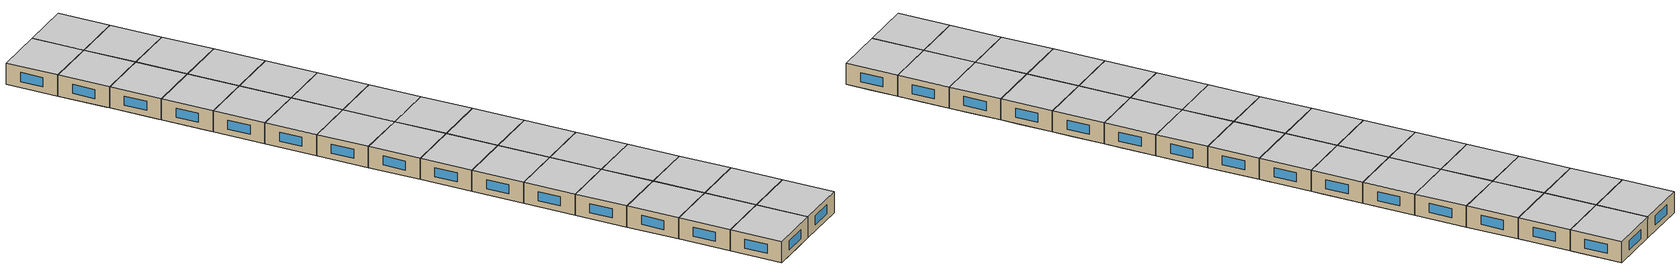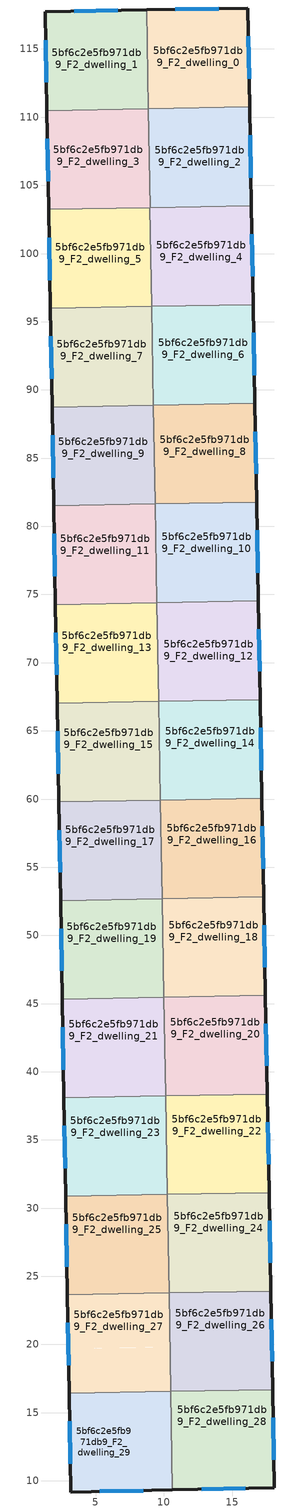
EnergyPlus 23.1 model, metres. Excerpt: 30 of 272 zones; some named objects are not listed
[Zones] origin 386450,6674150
5bf6c2e5fb971db9_F2_dwelling_0
 floor to 5bf6c2e5fb971db9_F1_dwelling_0 (EU_floor_Construction): 16.16,118.01 16.28,110.98 8.86,110.85 8.73,117.87 z6
 floor to 5bf6c2e5fb971db9_F1_dwelling_2 (EU_floor_Construction): 16.28,110.98 16.29,110.75 8.86,110.62 8.86,110.85 z6
 wall outside (EU_wall_Construction): 16.29,110.75 16.16,118.01 8.73,117.87 z6:9
 wall to 5bf6c2e5fb971db9_F2_dwelling_1 (EU_wall_Construction): 8.73,117.87 8.86,110.62 z6:9
 wall to 5bf6c2e5fb971db9_F2_dwelling_2 (EU_wall_Construction): 8.86,110.62 16.29,110.75 z6:9
 window (EU_Window_Construction): 14.03,117.97 10.85,117.91 / 16.25,112.82 16.19,115.93 z6.86:8.14
 ceiling to 5bf6c2e5fb971db9_F3_dwelling_0 (EU_floor_Construction): 16.29,110.75 16.16,118.01 8.73,117.87 8.86,110.62 z9
5bf6c2e5fb971db9_F2_dwelling_1
 floor to 5bf6c2e5fb971db9_F1_dwelling_1 (EU_floor_Construction): 8.73,117.87 8.86,110.85 1.42,110.72 1.3,117.72 z6
 floor to 5bf6c2e5fb971db9_F1_dwelling_3 (EU_floor_Construction): 8.85,110.85 8.85,110.62 1.42,110.48 1.42,110.72 z6
 wall outside (EU_wall_Construction): 8.73,117.87 1.3,117.72 1.42,110.48 z6:9
 wall to 5bf6c2e5fb971db9_F2_dwelling_3 (EU_wall_Construction): 1.42,110.48 8.85,110.62 z6:9
 window (EU_Window_Construction): 6.61,117.83 3.42,117.77 / 1.33,115.66 1.39,112.55 z6.86:8.14
 ceiling to 5bf6c2e5fb971db9_F3_dwelling_1 (EU_floor_Construction): 8.86,110.62 8.73,117.87 1.3,117.72 1.42,110.48 z9
5bf6c2e5fb971db9_F2_dwelling_10
 floor to 5bf6c2e5fb971db9_F1_dwelling_10 (EU_floor_Construction): 16.8,81.77 16.91,75.93 9.47,75.8 9.36,81.64 z6
 floor to 5bf6c2e5fb971db9_F1_dwelling_12 (EU_floor_Construction): 16.91,75.93 16.93,74.53 9.49,74.4 9.47,75.8 z6
 wall outside (EU_wall_Construction): 16.93,74.53 16.8,81.77 z6:9
 wall to 5bf6c2e5fb971db9_F2_dwelling_11 (EU_wall_Construction): 9.36,81.64 9.49,74.4 z6:9
 wall to 5bf6c2e5fb971db9_F2_dwelling_12 (EU_wall_Construction): 9.49,74.4 16.93,74.53 z6:9
 wall to 5bf6c2e5fb971db9_F2_dwelling_8 (EU_wall_Construction): 16.8,81.77 9.37,81.64 z6:9
 window (EU_Window_Construction): 16.9,76.6 16.84,79.7 z6.86:8.14
 ceiling to 5bf6c2e5fb971db9_F3_dwelling_10 (EU_floor_Construction): 16.93,74.53 16.8,81.77 9.36,81.64 9.49,74.4 z9
5bf6c2e5fb971db9_F2_dwelling_11
 floor to 5bf6c2e5fb971db9_F1_dwelling_11 (EU_floor_Construction): 9.36,81.64 9.47,75.8 2.03,75.67 1.93,81.5 z6
 floor to 5bf6c2e5fb971db9_F1_dwelling_13 (EU_floor_Construction): 9.47,75.8 9.49,74.4 2.05,74.26 2.03,75.67 z6
 wall outside (EU_wall_Construction): 1.92,81.5 2.05,74.26 z6:9
 wall to 5bf6c2e5fb971db9_F2_dwelling_9 (EU_wall_Construction): 9.36,81.64 1.92,81.5 z6:9
 wall to 5bf6c2e5fb971db9_F2_dwelling_13 (EU_wall_Construction): 2.05,74.26 9.49,74.4 z6:9
 window (EU_Window_Construction): 1.96,79.43 2.01,76.33 z6.86:8.14
 ceiling to 5bf6c2e5fb971db9_F3_dwelling_11 (EU_floor_Construction): 9.49,74.4 9.36,81.64 1.92,81.5 2.05,74.26 z9
5bf6c2e5fb971db9_F2_dwelling_12
 floor to 5bf6c2e5fb971db9_F1_dwelling_14 (EU_floor_Construction): 17.03,68.93 17.06,67.29 9.62,67.16 9.59,68.79 z6
 floor adiabatic (EU_floor_Construction): 16.93,74.53 17.07,67.29 17.03,68.93 9.59,68.79 9.49,74.4 z6
 wall outside (EU_wall_Construction): 17.07,67.29 16.93,74.53 z6:9
 wall to 5bf6c2e5fb971db9_F2_dwelling_13 (EU_wall_Construction): 9.49,74.4 9.62,67.16 z6:9
 wall to 5bf6c2e5fb971db9_F2_dwelling_14 (EU_wall_Construction): 9.62,67.16 17.07,67.29 z6:9
 window (EU_Window_Construction): 17.03,69.36 16.97,72.46 z6.86:8.14
 ceiling to 5bf6c2e5fb971db9_F3_dwelling_12 (EU_floor_Construction): 17.07,67.29 16.93,74.53 9.49,74.4 9.62,67.16 z9
5bf6c2e5fb971db9_F2_dwelling_13
 floor to 5bf6c2e5fb971db9_F1_dwelling_13 (EU_floor_Construction): 9.49,74.4 9.59,68.79 2.15,68.66 2.05,74.26 z6
 floor adiabatic (EU_floor_Construction): 9.59,68.79 9.62,67.16 2.17,67.03 2.15,68.66 z6
 wall outside (EU_wall_Construction): 2.05,74.26 2.17,67.03 z6:9
 wall to 5bf6c2e5fb971db9_F2_dwelling_15 (EU_wall_Construction): 2.17,67.03 9.62,67.16 z6:9
 window (EU_Window_Construction): 2.09,72.2 2.14,69.09 z6.86:8.14
 ceiling to 5bf6c2e5fb971db9_F3_dwelling_13 (EU_floor_Construction): 9.62,67.16 9.49,74.4 2.05,74.26 2.17,67.03 z9
5bf6c2e5fb971db9_F2_dwelling_14
 floor to 5bf6c2e5fb971db9_F1_dwelling_14 (EU_floor_Construction): 17.06,67.29 17.16,61.92 9.72,61.79 9.62,67.16 z6
 floor to 5bf6c2e5fb971db9_F1_dwelling_16 (EU_floor_Construction): 17.16,61.92 17.19,60.06 9.75,59.93 9.72,61.79 z6
 wall outside (EU_wall_Construction): 17.19,60.06 17.07,67.29 z6:9
 wall to 5bf6c2e5fb971db9_F2_dwelling_15 (EU_wall_Construction): 9.62,67.16 9.75,59.92 z6:9
 wall to 5bf6c2e5fb971db9_F2_dwelling_16 (EU_wall_Construction): 9.75,59.92 17.19,60.06 z6:9
 window (EU_Window_Construction): 17.16,62.13 17.1,65.23 z6.86:8.14
 ceiling to 5bf6c2e5fb971db9_F3_dwelling_14 (EU_floor_Construction): 17.19,60.06 17.07,67.29 9.62,67.16 9.75,59.92 z9
5bf6c2e5fb971db9_F2_dwelling_15
 floor to 5bf6c2e5fb971db9_F1_dwelling_15 (EU_floor_Construction): 9.62,67.16 9.72,61.79 2.27,61.66 2.18,67.03 z6
 floor to 5bf6c2e5fb971db9_F1_dwelling_17 (EU_floor_Construction): 9.71,61.79 9.75,59.92 2.3,59.79 2.27,61.66 z6
 wall outside (EU_wall_Construction): 2.17,67.03 2.3,59.79 z6:9
 wall to 5bf6c2e5fb971db9_F2_dwelling_17 (EU_wall_Construction): 2.3,59.79 9.75,59.92 z6:9
 window (EU_Window_Construction): 2.21,64.96 2.26,61.86 z6.86:8.14
 ceiling to 5bf6c2e5fb971db9_F3_dwelling_15 (EU_floor_Construction): 9.75,59.92 9.62,67.16 2.17,67.03 2.3,59.79 z9
5bf6c2e5fb971db9_F2_dwelling_16
 floor to 5bf6c2e5fb971db9_F1_dwelling_16 (EU_floor_Construction): 17.19,60.06 17.29,54.92 9.84,54.79 9.75,59.93 z6
 floor to 5bf6c2e5fb971db9_F1_dwelling_18 (EU_floor_Construction): 17.29,54.92 17.32,52.82 9.88,52.69 9.84,54.79 z6
 wall outside (EU_wall_Construction): 17.32,52.82 17.19,60.06 z6:9
 wall to 5bf6c2e5fb971db9_F2_dwelling_17 (EU_wall_Construction): 9.75,59.92 9.88,52.69 z6:9
 wall to 5bf6c2e5fb971db9_F2_dwelling_18 (EU_wall_Construction): 9.88,52.69 17.32,52.82 z6:9
 window (EU_Window_Construction): 17.29,54.89 17.23,57.99 z6.86:8.14
 ceiling to 5bf6c2e5fb971db9_F3_dwelling_16 (EU_floor_Construction): 17.32,52.82 17.19,60.06 9.75,59.92 9.88,52.69 z9
5bf6c2e5fb971db9_F2_dwelling_17
 floor to 5bf6c2e5fb971db9_F1_dwelling_17 (EU_floor_Construction): 9.75,59.92 9.84,54.79 2.39,54.66 2.3,59.79 z6
 floor adiabatic (EU_floor_Construction): 9.84,54.79 9.87,52.69 2.43,52.56 2.39,54.66 z6
 wall outside (EU_wall_Construction): 2.3,59.79 2.43,52.56 z6:9
 wall to 5bf6c2e5fb971db9_F2_dwelling_19 (EU_wall_Construction): 2.43,52.56 9.87,52.69 z6:9
 window (EU_Window_Construction): 2.34,57.72 2.39,54.62 z6.86:8.14
 ceiling to 5bf6c2e5fb971db9_F3_dwelling_17 (EU_floor_Construction): 9.88,52.69 9.75,59.92 2.3,59.79 2.43,52.56 z9
5bf6c2e5fb971db9_F2_dwelling_18
 floor to 5bf6c2e5fb971db9_F1_dwelling_18 (EU_floor_Construction): 17.32,52.82 17.41,47.92 9.96,47.79 9.87,52.69 z6
 floor to 5bf6c2e5fb971db9_F1_dwelling_20 (EU_floor_Construction): 17.41,47.92 17.45,45.59 10,45.46 9.96,47.79 z6
 wall outside (EU_wall_Construction): 17.45,45.59 17.32,52.82 z6:9
 wall to 5bf6c2e5fb971db9_F2_dwelling_19 (EU_wall_Construction): 9.87,52.69 10,45.46 z6:9
 wall to 5bf6c2e5fb971db9_F2_dwelling_20 (EU_wall_Construction): 10,45.46 17.45,45.59 z6:9
 window (EU_Window_Construction): 17.42,47.66 17.36,50.76 z6.86:8.14
 ceiling to 5bf6c2e5fb971db9_F3_dwelling_18 (EU_floor_Construction): 17.45,45.59 17.32,52.82 9.87,52.69 10,45.46 z9
5bf6c2e5fb971db9_F2_dwelling_19
 floor adiabatic (EU_floor_Construction): 9.87,52.69 9.96,47.79 2.51,47.66 2.43,52.56 z6
 floor to 5bf6c2e5fb971db9_F1_dwelling_21 (EU_floor_Construction): 9.96,47.79 10,45.46 2.55,45.33 2.51,47.66 z6
 wall outside (EU_wall_Construction): 2.43,52.56 2.55,45.33 z6:9
 wall to 5bf6c2e5fb971db9_F2_dwelling_21 (EU_wall_Construction): 2.55,45.33 10,45.46 z6:9
 window (EU_Window_Construction): 2.46,50.49 2.52,47.39 z6.86:8.14
 ceiling to 5bf6c2e5fb971db9_F3_dwelling_19 (EU_floor_Construction): 10,45.46 9.87,52.69 2.43,52.56 2.55,45.33 z9
5bf6c2e5fb971db9_F2_dwelling_2
 floor to 5bf6c2e5fb971db9_F1_dwelling_4 (EU_floor_Construction): 16.41,103.97 16.42,103.5 8.98,103.37 8.98,103.84 z6
 floor adiabatic (EU_floor_Construction): 16.29,110.75 16.42,103.5 16.41,103.97 8.98,103.84 8.85,110.62 z6
 wall outside (EU_wall_Construction): 16.42,103.5 16.29,110.75 z6:9
 wall to 5bf6c2e5fb971db9_F2_dwelling_3 (EU_wall_Construction): 8.85,110.62 8.98,103.37 z6:9
 wall to 5bf6c2e5fb971db9_F2_dwelling_4 (EU_wall_Construction): 8.98,103.37 16.42,103.5 z6:9
 window (EU_Window_Construction): 16.38,105.57 16.32,108.68 z6.86:8.14
 ceiling to 5bf6c2e5fb971db9_F3_dwelling_2 (EU_floor_Construction): 16.42,103.5 16.29,110.75 8.85,110.62 8.98,103.37 z9
5bf6c2e5fb971db9_F2_dwelling_20
 floor to 5bf6c2e5fb971db9_F1_dwelling_20 (EU_floor_Construction): 17.45,45.59 17.54,40.93 10.09,40.8 10,45.46 z6
 floor to 5bf6c2e5fb971db9_F1_dwelling_22 (EU_floor_Construction): 17.54,40.93 17.58,38.36 10.13,38.23 10.09,40.8 z6
 wall outside (EU_wall_Construction): 17.58,38.36 17.45,45.59 z6:9
 wall to 5bf6c2e5fb971db9_F2_dwelling_21 (EU_wall_Construction): 10,45.46 10.13,38.23 z6:9
 wall to 5bf6c2e5fb971db9_F2_dwelling_22 (EU_wall_Construction): 10.13,38.23 17.58,38.36 z6:9
 window (EU_Window_Construction): 17.55,40.43 17.49,43.53 z6.86:8.14
 ceiling to 5bf6c2e5fb971db9_F3_dwelling_20 (EU_floor_Construction): 17.58,38.36 17.45,45.59 10,45.46 10.13,38.23 z9
5bf6c2e5fb971db9_F2_dwelling_21
 floor to 5bf6c2e5fb971db9_F1_dwelling_21 (EU_floor_Construction): 10,45.46 10.08,40.8 2.63,40.66 2.55,45.33 z6
 floor to 5bf6c2e5fb971db9_F1_dwelling_23 (EU_floor_Construction): 10.08,40.8 10.13,38.23 2.68,38.1 2.63,40.66 z6
 wall outside (EU_wall_Construction): 2.55,45.33 2.68,38.1 z6:9
 wall to 5bf6c2e5fb971db9_F2_dwelling_23 (EU_wall_Construction): 2.68,38.1 10.13,38.23 z6:9
 window (EU_Window_Construction): 2.59,43.26 2.64,40.16 z6.86:8.14
 ceiling to 5bf6c2e5fb971db9_F3_dwelling_21 (EU_floor_Construction): 10.13,38.23 10,45.46 2.55,45.33 2.68,38.1 z9
5bf6c2e5fb971db9_F2_dwelling_22
 floor to 5bf6c2e5fb971db9_F1_dwelling_22 (EU_floor_Construction): 17.58,38.36 17.66,33.93 10.21,33.8 10.13,38.23 z6
 floor to 5bf6c2e5fb971db9_F1_dwelling_24 (EU_floor_Construction): 17.66,33.93 17.71,31.14 10.26,31 10.21,33.8 z6
 wall outside (EU_wall_Construction): 17.71,31.14 17.58,38.36 z6:9
 wall to 5bf6c2e5fb971db9_F2_dwelling_23 (EU_wall_Construction): 10.13,38.23 10.26,31 z6:9
 wall to 5bf6c2e5fb971db9_F2_dwelling_24 (EU_wall_Construction): 10.26,31 17.71,31.14 z6:9
 window (EU_Window_Construction): 17.67,33.2 17.62,36.3 z6.86:8.14
 ceiling to 5bf6c2e5fb971db9_F3_dwelling_22 (EU_floor_Construction): 17.71,31.14 17.58,38.36 10.13,38.23 10.26,31 z9
5bf6c2e5fb971db9_F2_dwelling_23
 floor to 5bf6c2e5fb971db9_F1_dwelling_23 (EU_floor_Construction): 10.13,38.23 10.21,33.8 2.75,33.67 2.68,38.1 z6
 floor to 5bf6c2e5fb971db9_F1_dwelling_25 (EU_floor_Construction): 10.21,33.8 10.26,31 2.8,30.87 2.75,33.67 z6
 wall outside (EU_wall_Construction): 2.68,38.1 2.8,30.87 z6:9
 wall to 5bf6c2e5fb971db9_F2_dwelling_25 (EU_wall_Construction): 2.8,30.87 10.26,31 z6:9
 window (EU_Window_Construction): 2.71,36.03 2.77,32.94 z6.86:8.14
 ceiling to 5bf6c2e5fb971db9_F3_dwelling_23 (EU_floor_Construction): 10.26,31 10.13,38.23 2.68,38.1 2.8,30.87 z9
5bf6c2e5fb971db9_F2_dwelling_24
 floor to 5bf6c2e5fb971db9_F1_dwelling_24 (EU_floor_Construction): 17.71,31.14 17.79,26.94 10.33,26.81 10.26,31 z6
 floor to 5bf6c2e5fb971db9_F1_dwelling_26 (EU_floor_Construction): 17.79,26.94 17.84,23.91 10.39,23.78 10.33,26.81 z6
 wall outside (EU_wall_Construction): 17.84,23.91 17.71,31.14 z6:9
 wall to 5bf6c2e5fb971db9_F2_dwelling_25 (EU_wall_Construction): 10.26,31 10.39,23.78 17.84,23.91 z6:9
 window (EU_Window_Construction): 17.8,25.98 17.75,29.07 z6.86:8.14
 ceiling to 5bf6c2e5fb971db9_F3_dwelling_24 (EU_floor_Construction): 17.84,23.91 17.71,31.14 10.26,31 10.39,23.78 z9
5bf6c2e5fb971db9_F2_dwelling_25
 floor to 5bf6c2e5fb971db9_F1_dwelling_25 (EU_floor_Construction): 10.26,31 10.33,26.81 2.87,26.68 2.8,30.87 z6
 floor adiabatic (EU_floor_Construction): 10.33,26.81 10.38,23.78 2.93,23.64 2.87,26.68 z6
 wall outside (EU_wall_Construction): 2.8,30.87 2.93,23.64 z6:9
 wall to 5bf6c2e5fb971db9_F2_dwelling_26 (EU_wall_Construction): 10.38,23.78 17.84,23.91 z6:9
 wall to 5bf6c2e5fb971db9_F2_dwelling_27 (EU_wall_Construction): 2.93,23.64 10.38,23.78 z6:9
 window (EU_Window_Construction): 2.84,28.81 2.89,25.71 z6.86:8.14
 ceiling to 5bf6c2e5fb971db9_F3_dwelling_25 (EU_floor_Construction): 10.39,23.78 10.26,31 2.8,30.87 2.93,23.64 z9
5bf6c2e5fb971db9_F2_dwelling_26
 floor to 5bf6c2e5fb971db9_F1_dwelling_26 (EU_floor_Construction): 17.84,23.91 17.91,19.95 10.45,19.82 10.38,23.78 z6
 floor to 5bf6c2e5fb971db9_F1_dwelling_28 (EU_floor_Construction): 17.91,19.95 17.97,16.69 10.51,16.56 10.45,19.82 z6
 wall outside (EU_wall_Construction): 17.97,16.69 17.84,23.91 z6:9
 wall to 5bf6c2e5fb971db9_F2_dwelling_28 (EU_wall_Construction): 10.51,16.56 17.97,16.69 z6:9
 wall to 5bf6c2e5fb971db9_F2_dwelling_27 (EU_wall_Construction): 10.38,23.78 10.51,16.56 z6:9
 window (EU_Window_Construction): 17.93,18.75 17.88,21.85 z6.86:8.14
 ceiling to 5bf6c2e5fb971db9_F3_dwelling_26 (EU_floor_Construction): 17.97,16.69 17.84,23.91 10.38,23.78 10.51,16.56 z9
5bf6c2e5fb971db9_F2_dwelling_27
 floor adiabatic (EU_floor_Construction): 10.38,23.78 10.45,19.82 2.99,19.68 2.93,23.64 z6
 floor to 5bf6c2e5fb971db9_F1_dwelling_30 (EU_floor_Construction): 7.96,19.77 8.02,16.51 3.05,16.42 2.99,19.68 z6
 floor to 5bf6c2e5fb971db9_F1_dwelling_29 (EU_floor_Construction): 10.45,19.82 10.51,16.56 8.02,16.51 7.96,19.77 z6
 wall outside (EU_wall_Construction): 2.93,23.64 3.05,16.42 z6:9
 wall to 5bf6c2e5fb971db9_F2_dwelling_29 (EU_wall_Construction): 3.05,16.42 10.5,16.56 z6:9
 wall to 5bf6c2e5fb971db9_F2_dwelling_28 (EU_wall_Construction): 10.5,16.56 10.51,16.56 z6:9
 window (EU_Window_Construction): 2.96,21.58 3.02,18.49 z6.86:8.14
 ceiling to 5bf6c2e5fb971db9_F3_dwelling_27 (EU_floor_Construction): 10.51,16.56 10.38,23.78 2.93,23.64 3.05,16.42 z9
5bf6c2e5fb971db9_F2_dwelling_28
 floor to 5bf6c2e5fb971db9_F1_dwelling_28 (EU_floor_Construction): 17.97,16.69 18.04,12.96 10.58,12.83 10.51,16.56 z6
 floor to 5bf6c2e5fb971db9_F1_dwelling_29 (EU_floor_Construction): 18.04,12.96 18.1,9.49 10.63,9.33 10.5,16.55 10.51,16.56 10.58,12.83 z6
 wall outside (EU_wall_Construction): 10.63,9.33 18.1,9.49 17.97,16.69 z6:9
 wall to 5bf6c2e5fb971db9_F2_dwelling_29 (EU_wall_Construction): 10.5,16.55 10.63,9.33 z6:9
 window (EU_Window_Construction): 18.06,11.54 18.01,14.63 / 12.76,9.38 15.96,9.44 z6.86:8.14
 ceiling to 5bf6c2e5fb971db9_F3_dwelling_28 (EU_floor_Construction): 18.1,9.49 17.97,16.69 10.51,16.56 10.5,16.55 10.63,9.33 z9
5bf6c2e5fb971db9_F2_dwelling_29
 floor to 5bf6c2e5fb971db9_F1_dwelling_29 (EU_floor_Construction): 10.5,16.55 10.63,9.33 8.15,9.28 8.02,16.51 z6
 floor to 5bf6c2e5fb971db9_F1_dwelling_30 (EU_floor_Construction): 8.02,16.51 8.15,9.28 3.18,9.18 3.05,16.42 z6
 wall outside (EU_wall_Construction): 3.05,16.42 3.18,9.18 10.63,9.33 z6:9
 window (EU_Window_Construction): 5.31,9.23 8.5,9.29 / 3.09,14.35 3.14,11.25 z6.86:8.14
 ceiling to 5bf6c2e5fb971db9_F3_dwelling_29 (EU_floor_Construction): 10.63,9.33 10.5,16.55 3.05,16.42 3.18,9.18 z9
5bf6c2e5fb971db9_F2_dwelling_3
 floor to 5bf6c2e5fb971db9_F1_dwelling_3 (EU_floor_Construction): 8.85,110.62 8.98,103.83 1.54,103.7 1.42,110.48 z6
 floor to 5bf6c2e5fb971db9_F1_dwelling_5 (EU_floor_Construction): 8.97,103.83 8.98,103.37 1.55,103.24 1.54,103.7 z6
 wall outside (EU_wall_Construction): 1.42,110.48 1.55,103.24 z6:9
 wall to 5bf6c2e5fb971db9_F2_dwelling_5 (EU_wall_Construction): 1.55,103.24 8.98,103.37 z6:9
 window (EU_Window_Construction): 1.46,108.41 1.51,105.31 z6.86:8.14
 ceiling to 5bf6c2e5fb971db9_F3_dwelling_3 (EU_floor_Construction): 8.98,103.37 8.85,110.62 1.42,110.48 1.55,103.24 z9
5bf6c2e5fb971db9_F2_dwelling_4
 floor to 5bf6c2e5fb971db9_F1_dwelling_4 (EU_floor_Construction): 16.42,103.5 16.53,96.96 9.1,96.82 8.98,103.37 z6
 floor to 5bf6c2e5fb971db9_F1_dwelling_6 (EU_floor_Construction): 16.53,96.96 16.55,96.25 9.11,96.12 9.1,96.82 z6
 wall outside (EU_wall_Construction): 16.55,96.25 16.42,103.5 z6:9
 wall to 5bf6c2e5fb971db9_F2_dwelling_5 (EU_wall_Construction): 8.98,103.37 9.11,96.12 z6:9
 wall to 5bf6c2e5fb971db9_F2_dwelling_6 (EU_wall_Construction): 9.11,96.12 16.55,96.25 z6:9
 window (EU_Window_Construction): 16.51,98.33 16.45,101.43 z6.86:8.14
 ceiling to 5bf6c2e5fb971db9_F3_dwelling_4 (EU_floor_Construction): 16.55,96.25 16.42,103.5 8.98,103.37 9.11,96.12 z9
5bf6c2e5fb971db9_F2_dwelling_5
 floor to 5bf6c2e5fb971db9_F1_dwelling_5 (EU_floor_Construction): 8.98,103.37 9.1,96.82 1.66,96.69 1.55,103.24 z6
 floor to 5bf6c2e5fb971db9_F1_dwelling_7 (EU_floor_Construction): 9.1,96.82 9.11,96.12 1.67,95.99 1.66,96.69 z6
 wall outside (EU_wall_Construction): 1.55,103.24 1.67,95.99 z6:9
 wall to 5bf6c2e5fb971db9_F2_dwelling_7 (EU_wall_Construction): 1.67,95.99 9.11,96.12 z6:9
 window (EU_Window_Construction): 1.58,101.16 1.64,98.06 z6.86:8.14
 ceiling to 5bf6c2e5fb971db9_F3_dwelling_5 (EU_floor_Construction): 9.11,96.12 8.98,103.37 1.55,103.24 1.67,95.99 z9
5bf6c2e5fb971db9_F2_dwelling_6
 floor to 5bf6c2e5fb971db9_F1_dwelling_6 (EU_floor_Construction): 16.55,96.25 16.66,89.95 9.22,89.81 9.11,96.12 z6
 floor to 5bf6c2e5fb971db9_F1_dwelling_8 (EU_floor_Construction): 16.66,89.95 16.68,89.01 9.24,88.88 9.22,89.81 z6
 wall outside (EU_wall_Construction): 16.68,89.01 16.55,96.25 z6:9
 wall to 5bf6c2e5fb971db9_F2_dwelling_7 (EU_wall_Construction): 9.11,96.12 9.24,88.88 z6:9
 wall to 5bf6c2e5fb971db9_F2_dwelling_8 (EU_wall_Construction): 9.24,88.88 16.68,89.01 z6:9
 window (EU_Window_Construction): 16.64,91.08 16.58,94.19 z6.86:8.14
 ceiling to 5bf6c2e5fb971db9_F3_dwelling_6 (EU_floor_Construction): 16.68,89.01 16.55,96.25 9.11,96.12 9.24,88.88 z9
5bf6c2e5fb971db9_F2_dwelling_7
 floor to 5bf6c2e5fb971db9_F1_dwelling_7 (EU_floor_Construction): 9.11,96.12 9.22,89.81 1.78,89.68 1.67,95.99 z6
 floor to 5bf6c2e5fb971db9_F1_dwelling_9 (EU_floor_Construction): 9.22,89.81 9.24,88.88 1.8,88.75 1.78,89.68 z6
 wall outside (EU_wall_Construction): 1.67,95.99 1.8,88.75 z6:9
 wall to 5bf6c2e5fb971db9_F2_dwelling_9 (EU_wall_Construction): 1.8,88.75 9.24,88.88 z6:9
 window (EU_Window_Construction): 1.71,93.92 1.76,90.81 z6.86:8.14
 ceiling to 5bf6c2e5fb971db9_F3_dwelling_7 (EU_floor_Construction): 9.24,88.88 9.11,96.12 1.67,95.99 1.8,88.75 z9
5bf6c2e5fb971db9_F2_dwelling_8
 floor to 5bf6c2e5fb971db9_F1_dwelling_8 (EU_floor_Construction): 16.68,89.01 16.78,82.94 9.35,82.8 9.24,88.88 z6
 floor to 5bf6c2e5fb971db9_F1_dwelling_10 (EU_floor_Construction): 16.78,82.94 16.8,81.77 9.37,81.64 9.35,82.8 z6
 wall outside (EU_wall_Construction): 16.8,81.77 16.68,89.01 z6:9
 wall to 5bf6c2e5fb971db9_F2_dwelling_9 (EU_wall_Construction): 9.24,88.88 9.37,81.64 z6:9
 window (EU_Window_Construction): 16.77,83.84 16.71,86.94 z6.86:8.14
 ceiling to 5bf6c2e5fb971db9_F3_dwelling_8 (EU_floor_Construction): 16.8,81.77 16.68,89.01 9.24,88.88 9.37,81.64 z9
5bf6c2e5fb971db9_F2_dwelling_9
 floor to 5bf6c2e5fb971db9_F1_dwelling_9 (EU_floor_Construction): 9.24,88.88 9.35,82.8 1.91,82.67 1.8,88.75 z6
 floor to 5bf6c2e5fb971db9_F1_dwelling_11 (EU_floor_Construction): 9.34,82.8 9.36,81.64 1.93,81.5 1.91,82.67 z6
 wall outside (EU_wall_Construction): 1.8,88.75 1.92,81.5 z6:9
 window (EU_Window_Construction): 1.83,86.68 1.89,83.57 z6.86:8.14
 ceiling to 5bf6c2e5fb971db9_F3_dwelling_9 (EU_floor_Construction): 9.37,81.64 9.24,88.88 1.8,88.75 1.92,81.5 z9
[Building]
EU S2 Campaign: North Axis=0; Terrain=City; Solar Distribution=FullExterior
[Site:Location]
Helsinki-Vantaa.AP: Latitude=60.317; Longitude=24.963; Time Zone=2; Elevation=54.6
[SizingPeriod:WeatherFileDays]
AnnualSizingPeriod: Begin Month=1; Begin Day of Month=1; End Month=12; End Day of Month=31; Day of Week for Start Day=Monday; Use Weather File Daylight Saving Period=No; Use Weather File Rain and Snow Indicators=No
[MATERIAL]
EU_InternalMass_Material: Roughness=MediumRough; Thickness=0.1; Conductivity=1; Density=1800; Specific Heat=900; Thermal Absorptance=0.9; Solar Absorptance=0.7; Visible Absorptance=0.7
[MATERIAL:NOMASS] Roughness=MediumRough; Thermal Absorptance=0.9; Solar Absorptance=0.7; Visible Absorptance=0.7
Name | Thermal Resistance
EU_wall_NoMass | 1.10183
EU_floor_NoMass | 1.70606
[WINDOWMATERIAL:SIMPLEGLAZINGSYSTEM]
EU_Window_SimpleGlazing: UFactor=3.11035; Solar Heat Gain Coefficient=0.8; Visible Transmittance=0.8
[CONSTRUCTION]
EU_wall_Construction: EU_wall_NoMass
EU_floor_Construction: EU_floor_NoMass
EU_Window_Construction: EU_Window_SimpleGlazing
EU_InternalMass_Construction: EU_InternalMass_Material
[ZONE] Type=1; Multiplier=1; Ceiling Height=autocalculate; Floor Area=autocalculate; Part of Total Floor Area=Yes
Name | Volume
5bf6c2e5fb971db9_F2_dwelling_0 | 161.67
5bf6c2e5fb971db9_F2_dwelling_1; 5bf6c2e5fb971db9_F2_dwelling_22 | 161.662
5bf6c2e5fb971db9_F2_dwelling_10; 5bf6c2e5fb971db9_F2_dwelling_26 | 161.648
5bf6c2e5fb971db9_F2_dwelling_11 | 161.659
5bf6c2e5fb971db9_F2_dwelling_12 | 161.658
5bf6c2e5fb971db9_F2_dwelling_13 | 161.667
5bf6c2e5fb971db9_F2_dwelling_14 | 161.656
5bf6c2e5fb971db9_F2_dwelling_15 | 161.688
5bf6c2e5fb971db9_F2_dwelling_16 | 161.678
5bf6c2e5fb971db9_F2_dwelling_17 | 161.677
5bf6c2e5fb971db9_F2_dwelling_18 | 161.654
5bf6c2e5fb971db9_F2_dwelling_19; 5bf6c2e5fb971db9_F2_dwelling_2 | 161.675
5bf6c2e5fb971db9_F2_dwelling_20; 5bf6c2e5fb971db9_F2_dwelling_28; 5bf6c2e5fb971db9_F2_dwelling_4 | 161.663
5bf6c2e5fb971db9_F2_dwelling_21 | 161.651
5bf6c2e5fb971db9_F2_dwelling_23; 5bf6c2e5fb971db9_F2_dwelling_7 | 161.683
5bf6c2e5fb971db9_F2_dwelling_24 | 161.672
5bf6c2e5fb971db9_F2_dwelling_25; 5bf6c2e5fb971db9_F2_dwelling_9 | 161.681
5bf6c2e5fb971db9_F2_dwelling_27 | 161.668
5bf6c2e5fb971db9_F2_dwelling_29 | 161.655
5bf6c2e5fb971db9_F2_dwelling_3 | 161.674
5bf6c2e5fb971db9_F2_dwelling_5 | 161.684
5bf6c2e5fb971db9_F2_dwelling_6 | 161.673
5bf6c2e5fb971db9_F2_dwelling_8 | 161.671
[INTERNALMASS] Construction=EU_InternalMass_Construction
Name | Zone or ZoneList | Surface Area
5bf6c2e5fb971db9_F2_dwelling_0_EU_InternalMass | 5bf6c2e5fb971db9_F2_dwelling_0 | 53.8892
5bf6c2e5fb971db9_F2_dwelling_1_EU_InternalMass | 5bf6c2e5fb971db9_F2_dwelling_1 | 53.8859
5bf6c2e5fb971db9_F2_dwelling_2_EU_InternalMass | 5bf6c2e5fb971db9_F2_dwelling_2 | 53.8916
5bf6c2e5fb971db9_F2_dwelling_3_EU_InternalMass | 5bf6c2e5fb971db9_F2_dwelling_3 | 53.8915
5bf6c2e5fb971db9_F2_dwelling_4_EU_InternalMass | 5bf6c2e5fb971db9_F2_dwelling_4 | 53.8858
5bf6c2e5fb971db9_F2_dwelling_5_EU_InternalMass | 5bf6c2e5fb971db9_F2_dwelling_5 | 53.8965
5bf6c2e5fb971db9_F2_dwelling_6_EU_InternalMass | 5bf6c2e5fb971db9_F2_dwelling_6 | 53.8909
5bf6c2e5fb971db9_F2_dwelling_7_EU_InternalMass | 5bf6c2e5fb971db9_F2_dwelling_7 | 53.8924
5bf6c2e5fb971db9_F2_dwelling_8_EU_InternalMass | 5bf6c2e5fb971db9_F2_dwelling_8 | 53.8922
5bf6c2e5fb971db9_F2_dwelling_9_EU_InternalMass | 5bf6c2e5fb971db9_F2_dwelling_9 | 53.8938
5bf6c2e5fb971db9_F2_dwelling_10_EU_InternalMass | 5bf6c2e5fb971db9_F2_dwelling_10 | 53.8827
5bf6c2e5fb971db9_F2_dwelling_11_EU_InternalMass | 5bf6c2e5fb971db9_F2_dwelling_11 | 53.8878
5bf6c2e5fb971db9_F2_dwelling_12_EU_InternalMass | 5bf6c2e5fb971db9_F2_dwelling_12 | 53.8859
5bf6c2e5fb971db9_F2_dwelling_13_EU_InternalMass | 5bf6c2e5fb971db9_F2_dwelling_13 | 53.8873
5bf6c2e5fb971db9_F2_dwelling_14_EU_InternalMass | 5bf6c2e5fb971db9_F2_dwelling_14 | 53.8836
5bf6c2e5fb971db9_F2_dwelling_15_EU_InternalMass | 5bf6c2e5fb971db9_F2_dwelling_15 | 53.8944
5bf6c2e5fb971db9_F2_dwelling_16_EU_InternalMass | 5bf6c2e5fb971db9_F2_dwelling_16 | 53.8942
5bf6c2e5fb971db9_F2_dwelling_17_EU_InternalMass | 5bf6c2e5fb971db9_F2_dwelling_17 | 53.8922
5bf6c2e5fb971db9_F2_dwelling_18_EU_InternalMass | 5bf6c2e5fb971db9_F2_dwelling_18 | 53.8845
5bf6c2e5fb971db9_F2_dwelling_19_EU_InternalMass | 5bf6c2e5fb971db9_F2_dwelling_19 | 53.8934
5bf6c2e5fb971db9_F2_dwelling_20_EU_InternalMass | 5bf6c2e5fb971db9_F2_dwelling_20 | 53.8895
5bf6c2e5fb971db9_F2_dwelling_21_EU_InternalMass | 5bf6c2e5fb971db9_F2_dwelling_21 | 53.8855
5bf6c2e5fb971db9_F2_dwelling_22_EU_InternalMass | 5bf6c2e5fb971db9_F2_dwelling_22 | 53.8873
5bf6c2e5fb971db9_F2_dwelling_23_EU_InternalMass | 5bf6c2e5fb971db9_F2_dwelling_23 | 53.8963
5bf6c2e5fb971db9_F2_dwelling_24_EU_InternalMass | 5bf6c2e5fb971db9_F2_dwelling_24 | 53.8887
5bf6c2e5fb971db9_F2_dwelling_25_EU_InternalMass | 5bf6c2e5fb971db9_F2_dwelling_25 | 53.8993
5bf6c2e5fb971db9_F2_dwelling_26_EU_InternalMass | 5bf6c2e5fb971db9_F2_dwelling_26 | 53.8808
5bf6c2e5fb971db9_F2_dwelling_27_EU_InternalMass | 5bf6c2e5fb971db9_F2_dwelling_27 | 53.8914
5bf6c2e5fb971db9_F2_dwelling_28_EU_InternalMass | 5bf6c2e5fb971db9_F2_dwelling_28 | 53.8917
5bf6c2e5fb971db9_F2_dwelling_29_EU_InternalMass | 5bf6c2e5fb971db9_F2_dwelling_29 | 53.8863
[OTHEREQUIPMENT] Fuel Type=Electricity; Design Level Calculation Method=Watts/Area; Power per Zone Floor Area=1; Fraction Latent=0; Fraction Radiant=0; Fraction Lost=0; Carbon Dioxide Generation Rate=0; EndUse Subcategory=EU_Step8_InternalGains
Name | Zone or ZoneList or Space or SpaceList | Schedule
EU_Step8_InternalGain_5bf6c2e5fb971db9_F2_dwelling_0_f000 | 5bf6c2e5fb971db9_F2_dwelling_0 | EU_Step8_GainSchedule_5bf6c2e5fb971db9_F2_dwelling_0_f000
EU_Step8_InternalGain_5bf6c2e5fb971db9_F2_dwelling_1_f000 | 5bf6c2e5fb971db9_F2_dwelling_1 | EU_Step8_GainSchedule_5bf6c2e5fb971db9_F2_dwelling_1_f000
EU_Step8_InternalGain_5bf6c2e5fb971db9_F2_dwelling_2_f000 | 5bf6c2e5fb971db9_F2_dwelling_2 | EU_Step8_GainSchedule_5bf6c2e5fb971db9_F2_dwelling_2_f000
EU_Step8_InternalGain_5bf6c2e5fb971db9_F2_dwelling_3_f000 | 5bf6c2e5fb971db9_F2_dwelling_3 | EU_Step8_GainSchedule_5bf6c2e5fb971db9_F2_dwelling_3_f000
EU_Step8_InternalGain_5bf6c2e5fb971db9_F2_dwelling_4_f000 | 5bf6c2e5fb971db9_F2_dwelling_4 | EU_Step8_GainSchedule_5bf6c2e5fb971db9_F2_dwelling_4_f000
EU_Step8_InternalGain_5bf6c2e5fb971db9_F2_dwelling_5_f000 | 5bf6c2e5fb971db9_F2_dwelling_5 | EU_Step8_GainSchedule_5bf6c2e5fb971db9_F2_dwelling_5_f000
EU_Step8_InternalGain_5bf6c2e5fb971db9_F2_dwelling_6_f000 | 5bf6c2e5fb971db9_F2_dwelling_6 | EU_Step8_GainSchedule_5bf6c2e5fb971db9_F2_dwelling_6_f000
EU_Step8_InternalGain_5bf6c2e5fb971db9_F2_dwelling_7_f000 | 5bf6c2e5fb971db9_F2_dwelling_7 | EU_Step8_GainSchedule_5bf6c2e5fb971db9_F2_dwelling_7_f000
EU_Step8_InternalGain_5bf6c2e5fb971db9_F2_dwelling_8_f000 | 5bf6c2e5fb971db9_F2_dwelling_8 | EU_Step8_GainSchedule_5bf6c2e5fb971db9_F2_dwelling_8_f000
EU_Step8_InternalGain_5bf6c2e5fb971db9_F2_dwelling_9_f000 | 5bf6c2e5fb971db9_F2_dwelling_9 | EU_Step8_GainSchedule_5bf6c2e5fb971db9_F2_dwelling_9_f000
EU_Step8_InternalGain_5bf6c2e5fb971db9_F2_dwelling_10_f000 | 5bf6c2e5fb971db9_F2_dwelling_10 | EU_Step8_GainSchedule_5bf6c2e5fb971db9_F2_dwelling_10_f000
EU_Step8_InternalGain_5bf6c2e5fb971db9_F2_dwelling_11_f000 | 5bf6c2e5fb971db9_F2_dwelling_11 | EU_Step8_GainSchedule_5bf6c2e5fb971db9_F2_dwelling_11_f000
EU_Step8_InternalGain_5bf6c2e5fb971db9_F2_dwelling_12_f000 | 5bf6c2e5fb971db9_F2_dwelling_12 | EU_Step8_GainSchedule_5bf6c2e5fb971db9_F2_dwelling_12_f000
EU_Step8_InternalGain_5bf6c2e5fb971db9_F2_dwelling_13_f000 | 5bf6c2e5fb971db9_F2_dwelling_13 | EU_Step8_GainSchedule_5bf6c2e5fb971db9_F2_dwelling_13_f000
EU_Step8_InternalGain_5bf6c2e5fb971db9_F2_dwelling_14_f000 | 5bf6c2e5fb971db9_F2_dwelling_14 | EU_Step8_GainSchedule_5bf6c2e5fb971db9_F2_dwelling_14_f000
EU_Step8_InternalGain_5bf6c2e5fb971db9_F2_dwelling_15_f000 | 5bf6c2e5fb971db9_F2_dwelling_15 | EU_Step8_GainSchedule_5bf6c2e5fb971db9_F2_dwelling_15_f000
EU_Step8_InternalGain_5bf6c2e5fb971db9_F2_dwelling_16_f000 | 5bf6c2e5fb971db9_F2_dwelling_16 | EU_Step8_GainSchedule_5bf6c2e5fb971db9_F2_dwelling_16_f000
EU_Step8_InternalGain_5bf6c2e5fb971db9_F2_dwelling_17_f000 | 5bf6c2e5fb971db9_F2_dwelling_17 | EU_Step8_GainSchedule_5bf6c2e5fb971db9_F2_dwelling_17_f000
EU_Step8_InternalGain_5bf6c2e5fb971db9_F2_dwelling_18_f000 | 5bf6c2e5fb971db9_F2_dwelling_18 | EU_Step8_GainSchedule_5bf6c2e5fb971db9_F2_dwelling_18_f000
EU_Step8_InternalGain_5bf6c2e5fb971db9_F2_dwelling_19_f000 | 5bf6c2e5fb971db9_F2_dwelling_19 | EU_Step8_GainSchedule_5bf6c2e5fb971db9_F2_dwelling_19_f000
EU_Step8_InternalGain_5bf6c2e5fb971db9_F2_dwelling_20_f000 | 5bf6c2e5fb971db9_F2_dwelling_20 | EU_Step8_GainSchedule_5bf6c2e5fb971db9_F2_dwelling_20_f000
EU_Step8_InternalGain_5bf6c2e5fb971db9_F2_dwelling_21_f000 | 5bf6c2e5fb971db9_F2_dwelling_21 | EU_Step8_GainSchedule_5bf6c2e5fb971db9_F2_dwelling_21_f000
EU_Step8_InternalGain_5bf6c2e5fb971db9_F2_dwelling_22_f000 | 5bf6c2e5fb971db9_F2_dwelling_22 | EU_Step8_GainSchedule_5bf6c2e5fb971db9_F2_dwelling_22_f000
EU_Step8_InternalGain_5bf6c2e5fb971db9_F2_dwelling_23_f000 | 5bf6c2e5fb971db9_F2_dwelling_23 | EU_Step8_GainSchedule_5bf6c2e5fb971db9_F2_dwelling_23_f000
EU_Step8_InternalGain_5bf6c2e5fb971db9_F2_dwelling_24_f000 | 5bf6c2e5fb971db9_F2_dwelling_24 | EU_Step8_GainSchedule_5bf6c2e5fb971db9_F2_dwelling_24_f000
EU_Step8_InternalGain_5bf6c2e5fb971db9_F2_dwelling_25_f000 | 5bf6c2e5fb971db9_F2_dwelling_25 | EU_Step8_GainSchedule_5bf6c2e5fb971db9_F2_dwelling_25_f000
EU_Step8_InternalGain_5bf6c2e5fb971db9_F2_dwelling_26_f000 | 5bf6c2e5fb971db9_F2_dwelling_26 | EU_Step8_GainSchedule_5bf6c2e5fb971db9_F2_dwelling_26_f000
EU_Step8_InternalGain_5bf6c2e5fb971db9_F2_dwelling_27_f000 | 5bf6c2e5fb971db9_F2_dwelling_27 | EU_Step8_GainSchedule_5bf6c2e5fb971db9_F2_dwelling_27_f000
EU_Step8_InternalGain_5bf6c2e5fb971db9_F2_dwelling_28_f000 | 5bf6c2e5fb971db9_F2_dwelling_28 | EU_Step8_GainSchedule_5bf6c2e5fb971db9_F2_dwelling_28_f000
EU_Step8_InternalGain_5bf6c2e5fb971db9_F2_dwelling_29_f000 | 5bf6c2e5fb971db9_F2_dwelling_29 | EU_Step8_GainSchedule_5bf6c2e5fb971db9_F2_dwelling_29_f000
[ZONEVENTILATION:DESIGNFLOWRATE] Schedule=EU_AlwaysOn; Design Flow Rate Calculation Method=AirChanges/Hour; Air Changes per Hour=0.756316; Ventilation Type=Natural; Fan Pressure Rise=0; Fan Total Efficiency=1; Constant Term Coefficient=1; Temperature Term Coefficient=0; Velocity Term Coefficient=0; Velocity Squared Term Coefficient=0; Minimum Indoor Temperature=-100; Maximum Indoor Temperature=100; Delta Temperature=-100; Minimum Outdoor Temperature=-100; Maximum Outdoor Temperature=100; Maximum Wind Speed=40
Name | Zone or ZoneList or Space or SpaceList
EU_ConstantAir_5bf6c2e5fb971db9_F2_dwelling_0 | 5bf6c2e5fb971db9_F2_dwelling_0
EU_ConstantAir_5bf6c2e5fb971db9_F2_dwelling_1 | 5bf6c2e5fb971db9_F2_dwelling_1
EU_ConstantAir_5bf6c2e5fb971db9_F2_dwelling_2 | 5bf6c2e5fb971db9_F2_dwelling_2
EU_ConstantAir_5bf6c2e5fb971db9_F2_dwelling_3 | 5bf6c2e5fb971db9_F2_dwelling_3
EU_ConstantAir_5bf6c2e5fb971db9_F2_dwelling_4 | 5bf6c2e5fb971db9_F2_dwelling_4
EU_ConstantAir_5bf6c2e5fb971db9_F2_dwelling_5 | 5bf6c2e5fb971db9_F2_dwelling_5
EU_ConstantAir_5bf6c2e5fb971db9_F2_dwelling_6 | 5bf6c2e5fb971db9_F2_dwelling_6
EU_ConstantAir_5bf6c2e5fb971db9_F2_dwelling_7 | 5bf6c2e5fb971db9_F2_dwelling_7
EU_ConstantAir_5bf6c2e5fb971db9_F2_dwelling_8 | 5bf6c2e5fb971db9_F2_dwelling_8
EU_ConstantAir_5bf6c2e5fb971db9_F2_dwelling_9 | 5bf6c2e5fb971db9_F2_dwelling_9
EU_ConstantAir_5bf6c2e5fb971db9_F2_dwelling_10 | 5bf6c2e5fb971db9_F2_dwelling_10
EU_ConstantAir_5bf6c2e5fb971db9_F2_dwelling_11 | 5bf6c2e5fb971db9_F2_dwelling_11
EU_ConstantAir_5bf6c2e5fb971db9_F2_dwelling_12 | 5bf6c2e5fb971db9_F2_dwelling_12
EU_ConstantAir_5bf6c2e5fb971db9_F2_dwelling_13 | 5bf6c2e5fb971db9_F2_dwelling_13
EU_ConstantAir_5bf6c2e5fb971db9_F2_dwelling_14 | 5bf6c2e5fb971db9_F2_dwelling_14
EU_ConstantAir_5bf6c2e5fb971db9_F2_dwelling_15 | 5bf6c2e5fb971db9_F2_dwelling_15
EU_ConstantAir_5bf6c2e5fb971db9_F2_dwelling_16 | 5bf6c2e5fb971db9_F2_dwelling_16
EU_ConstantAir_5bf6c2e5fb971db9_F2_dwelling_17 | 5bf6c2e5fb971db9_F2_dwelling_17
EU_ConstantAir_5bf6c2e5fb971db9_F2_dwelling_18 | 5bf6c2e5fb971db9_F2_dwelling_18
EU_ConstantAir_5bf6c2e5fb971db9_F2_dwelling_19 | 5bf6c2e5fb971db9_F2_dwelling_19
EU_ConstantAir_5bf6c2e5fb971db9_F2_dwelling_20 | 5bf6c2e5fb971db9_F2_dwelling_20
EU_ConstantAir_5bf6c2e5fb971db9_F2_dwelling_21 | 5bf6c2e5fb971db9_F2_dwelling_21
EU_ConstantAir_5bf6c2e5fb971db9_F2_dwelling_22 | 5bf6c2e5fb971db9_F2_dwelling_22
EU_ConstantAir_5bf6c2e5fb971db9_F2_dwelling_23 | 5bf6c2e5fb971db9_F2_dwelling_23
EU_ConstantAir_5bf6c2e5fb971db9_F2_dwelling_24 | 5bf6c2e5fb971db9_F2_dwelling_24
EU_ConstantAir_5bf6c2e5fb971db9_F2_dwelling_25 | 5bf6c2e5fb971db9_F2_dwelling_25
EU_ConstantAir_5bf6c2e5fb971db9_F2_dwelling_26 | 5bf6c2e5fb971db9_F2_dwelling_26
EU_ConstantAir_5bf6c2e5fb971db9_F2_dwelling_27 | 5bf6c2e5fb971db9_F2_dwelling_27
EU_ConstantAir_5bf6c2e5fb971db9_F2_dwelling_28 | 5bf6c2e5fb971db9_F2_dwelling_28
EU_ConstantAir_5bf6c2e5fb971db9_F2_dwelling_29 | 5bf6c2e5fb971db9_F2_dwelling_29
[HVACTEMPLATE:THERMOSTAT] Constant Heating Setpoint=20; Constant Cooling Setpoint=50
EU_HeatOnly_5bf6c2e5fb971db9_F1_dwelling_27; EU_HeatOnly_5bf6c2e5fb971db9_F1_dwelling_28
[HVACTEMPLATE:ZONE:IDEALLOADSAIRSYSTEM] System Availability Schedule=EU_AlwaysOn; Maximum Heating Supply Air Temperature=50; Minimum Cooling Supply Air Temperature=13; Maximum Heating Supply Air Humidity Ratio=0.0156; Minimum Cooling Supply Air Humidity Ratio=0.0077; Heating Limit=NoLimit; Cooling Limit=NoLimit; Heating Availability Schedule=EU_AlwaysOn; Cooling Availability Schedule=EU_CoolingOff; Dehumidification Control Type=ConstantSensibleHeatRatio; Cooling Sensible Heat Ratio=0.7; Dehumidification Setpoint=60; Humidification Control Type=None; Humidification Setpoint=30; Outdoor Air Method=None; Outdoor Air Flow Rate per Person=0.00944; Outdoor Air Flow Rate per Zone Floor Area=0; Outdoor Air Flow Rate per Zone=0; Demand Controlled Ventilation Type=None; Outdoor Air Economizer Type=NoEconomizer; Heat Recovery Type=None; Sensible Heat Recovery Effectiveness=0.7; Latent Heat Recovery Effectiveness=0.65
Name | Template Thermostat
5bf6c2e5fb971db9_F2_dwelling_0 | EU_HeatOnly_5bf6c2e5fb971db9_F2_dwelling_0
5bf6c2e5fb971db9_F2_dwelling_1 | EU_HeatOnly_5bf6c2e5fb971db9_F2_dwelling_1
5bf6c2e5fb971db9_F2_dwelling_2 | EU_HeatOnly_5bf6c2e5fb971db9_F2_dwelling_2
5bf6c2e5fb971db9_F2_dwelling_3 | EU_HeatOnly_5bf6c2e5fb971db9_F2_dwelling_3
5bf6c2e5fb971db9_F2_dwelling_4 | EU_HeatOnly_5bf6c2e5fb971db9_F2_dwelling_4
5bf6c2e5fb971db9_F2_dwelling_5 | EU_HeatOnly_5bf6c2e5fb971db9_F2_dwelling_5
5bf6c2e5fb971db9_F2_dwelling_6 | EU_HeatOnly_5bf6c2e5fb971db9_F2_dwelling_6
5bf6c2e5fb971db9_F2_dwelling_7 | EU_HeatOnly_5bf6c2e5fb971db9_F2_dwelling_7
5bf6c2e5fb971db9_F2_dwelling_8 | EU_HeatOnly_5bf6c2e5fb971db9_F2_dwelling_8
5bf6c2e5fb971db9_F2_dwelling_9 | EU_HeatOnly_5bf6c2e5fb971db9_F2_dwelling_9
5bf6c2e5fb971db9_F2_dwelling_10 | EU_HeatOnly_5bf6c2e5fb971db9_F2_dwelling_10
5bf6c2e5fb971db9_F2_dwelling_11 | EU_HeatOnly_5bf6c2e5fb971db9_F2_dwelling_11
5bf6c2e5fb971db9_F2_dwelling_12 | EU_HeatOnly_5bf6c2e5fb971db9_F2_dwelling_12
5bf6c2e5fb971db9_F2_dwelling_13 | EU_HeatOnly_5bf6c2e5fb971db9_F2_dwelling_13
5bf6c2e5fb971db9_F2_dwelling_14 | EU_HeatOnly_5bf6c2e5fb971db9_F2_dwelling_14
5bf6c2e5fb971db9_F2_dwelling_15 | EU_HeatOnly_5bf6c2e5fb971db9_F2_dwelling_15
5bf6c2e5fb971db9_F2_dwelling_16 | EU_HeatOnly_5bf6c2e5fb971db9_F2_dwelling_16
5bf6c2e5fb971db9_F2_dwelling_17 | EU_HeatOnly_5bf6c2e5fb971db9_F2_dwelling_17
5bf6c2e5fb971db9_F2_dwelling_18 | EU_HeatOnly_5bf6c2e5fb971db9_F2_dwelling_18
5bf6c2e5fb971db9_F2_dwelling_19 | EU_HeatOnly_5bf6c2e5fb971db9_F2_dwelling_19
5bf6c2e5fb971db9_F2_dwelling_20 | EU_HeatOnly_5bf6c2e5fb971db9_F2_dwelling_20
5bf6c2e5fb971db9_F2_dwelling_21 | EU_HeatOnly_5bf6c2e5fb971db9_F2_dwelling_21
5bf6c2e5fb971db9_F2_dwelling_22 | EU_HeatOnly_5bf6c2e5fb971db9_F2_dwelling_22
5bf6c2e5fb971db9_F2_dwelling_23 | EU_HeatOnly_5bf6c2e5fb971db9_F2_dwelling_23
5bf6c2e5fb971db9_F2_dwelling_24 | EU_HeatOnly_5bf6c2e5fb971db9_F2_dwelling_24
5bf6c2e5fb971db9_F2_dwelling_25 | EU_HeatOnly_5bf6c2e5fb971db9_F2_dwelling_25
5bf6c2e5fb971db9_F2_dwelling_26 | EU_HeatOnly_5bf6c2e5fb971db9_F2_dwelling_26
5bf6c2e5fb971db9_F2_dwelling_27 | EU_HeatOnly_5bf6c2e5fb971db9_F2_dwelling_27
5bf6c2e5fb971db9_F2_dwelling_28 | EU_HeatOnly_5bf6c2e5fb971db9_F2_dwelling_28
5bf6c2e5fb971db9_F2_dwelling_29 | EU_HeatOnly_5bf6c2e5fb971db9_F2_dwelling_29
[SIZING:ZONE] Zone Cooling Design Supply Air Temperature Input Method=SupplyAirTemperature; Zone Cooling Design Supply Air Temperature=13; Zone Heating Design Supply Air Temperature Input Method=SupplyAirTemperature; Zone Heating Design Supply Air Temperature=50; Zone Cooling Design Supply Air Humidity Ratio=0.008; Zone Heating Design Supply Air Humidity Ratio=0.008; Cooling Design Air Flow Method=DesignDay; Cooling Design Air Flow Rate=0; Cooling Minimum Air Flow per Zone Floor Area=0.000762; Cooling Minimum Air Flow=0; Cooling Minimum Air Flow Fraction=0.2; Heating Design Air Flow Method=DesignDay; Heating Design Air Flow Rate=0; Heating Maximum Air Flow per Zone Floor Area=0.002032; Heating Maximum Air Flow=0.141576; Heating Maximum Air Flow Fraction=0.3; Account for Dedicated Outdoor Air System=No; Dedicated Outdoor Air System Control Strategy=NeutralSupplyAir; Dedicated Outdoor Air Low Setpoint Temperature for Design=autosize; Dedicated Outdoor Air High Setpoint Temperature for Design=autosize; Zone Load Sizing Method=Sensible Load Only No Latent Load; Zone Latent Cooling Design Supply Air Humidity Ratio Input Method=HumidityRatioDifference; Zone Cooling Design Supply Air Humidity Ratio Difference=0.005; Zone Latent Heating Design Supply Air Humidity Ratio Input Method=HumidityRatioDifference; Zone Humidification Design Supply Air Humidity Ratio Difference=0.005
5bf6c2e5fb971db9_F2_dwelling_0; 5bf6c2e5fb971db9_F2_dwelling_1; 5bf6c2e5fb971db9_F2_dwelling_2; 5bf6c2e5fb971db9_F2_dwelling_3; 5bf6c2e5fb971db9_F2_dwelling_4; 5bf6c2e5fb971db9_F2_dwelling_5; 5bf6c2e5fb971db9_F2_dwelling_6; 5bf6c2e5fb971db9_F2_dwelling_7; 5bf6c2e5fb971db9_F2_dwelling_8; 5bf6c2e5fb971db9_F2_dwelling_9; 5bf6c2e5fb971db9_F2_dwelling_10; 5bf6c2e5fb971db9_F2_dwelling_11; 5bf6c2e5fb971db9_F2_dwelling_12; 5bf6c2e5fb971db9_F2_dwelling_13; 5bf6c2e5fb971db9_F2_dwelling_14; 5bf6c2e5fb971db9_F2_dwelling_15; 5bf6c2e5fb971db9_F2_dwelling_16; 5bf6c2e5fb971db9_F2_dwelling_17; 5bf6c2e5fb971db9_F2_dwelling_18; 5bf6c2e5fb971db9_F2_dwelling_19; 5bf6c2e5fb971db9_F2_dwelling_20; 5bf6c2e5fb971db9_F2_dwelling_21; 5bf6c2e5fb971db9_F2_dwelling_22; 5bf6c2e5fb971db9_F2_dwelling_23; 5bf6c2e5fb971db9_F2_dwelling_24; 5bf6c2e5fb971db9_F2_dwelling_25; 5bf6c2e5fb971db9_F2_dwelling_26; 5bf6c2e5fb971db9_F2_dwelling_27; 5bf6c2e5fb971db9_F2_dwelling_28; 5bf6c2e5fb971db9_F2_dwelling_29
[SCHEDULE:CONSTANT]
Name | Hourly Value
EU_AlwaysOn | 1
EU_CoolingOff | 0
[SCHEDULE:FILE] Column Number=1; Rows to Skip at Top=0; Number of Hours of Data=8760; Column Separator=Comma; Interpolate to Timestep=No; Minutes per Item=60; Adjust Schedule for Daylight Savings=Yes
Name | File
EU_Step8_GainSchedule_5bf6c2e5fb971db9_F2_dwelling_0_f000 | ../../schedules/5bf6c2e5fb971db9/5bf6c2e5fb971db9_F2_dwelling_0_f000_gain.csv
EU_Step8_GainSchedule_5bf6c2e5fb971db9_F2_dwelling_1_f000 | ../../schedules/5bf6c2e5fb971db9/5bf6c2e5fb971db9_F2_dwelling_1_f000_gain.csv
EU_Step8_GainSchedule_5bf6c2e5fb971db9_F2_dwelling_2_f000 | ../../schedules/5bf6c2e5fb971db9/5bf6c2e5fb971db9_F2_dwelling_2_f000_gain.csv
EU_Step8_GainSchedule_5bf6c2e5fb971db9_F2_dwelling_3_f000 | ../../schedules/5bf6c2e5fb971db9/5bf6c2e5fb971db9_F2_dwelling_3_f000_gain.csv
EU_Step8_GainSchedule_5bf6c2e5fb971db9_F2_dwelling_4_f000 | ../../schedules/5bf6c2e5fb971db9/5bf6c2e5fb971db9_F2_dwelling_4_f000_gain.csv
EU_Step8_GainSchedule_5bf6c2e5fb971db9_F2_dwelling_5_f000 | ../../schedules/5bf6c2e5fb971db9/5bf6c2e5fb971db9_F2_dwelling_5_f000_gain.csv
EU_Step8_GainSchedule_5bf6c2e5fb971db9_F2_dwelling_6_f000 | ../../schedules/5bf6c2e5fb971db9/5bf6c2e5fb971db9_F2_dwelling_6_f000_gain.csv
EU_Step8_GainSchedule_5bf6c2e5fb971db9_F2_dwelling_7_f000 | ../../schedules/5bf6c2e5fb971db9/5bf6c2e5fb971db9_F2_dwelling_7_f000_gain.csv
EU_Step8_GainSchedule_5bf6c2e5fb971db9_F2_dwelling_8_f000 | ../../schedules/5bf6c2e5fb971db9/5bf6c2e5fb971db9_F2_dwelling_8_f000_gain.csv
EU_Step8_GainSchedule_5bf6c2e5fb971db9_F2_dwelling_9_f000 | ../../schedules/5bf6c2e5fb971db9/5bf6c2e5fb971db9_F2_dwelling_9_f000_gain.csv
EU_Step8_GainSchedule_5bf6c2e5fb971db9_F2_dwelling_10_f000 | ../../schedules/5bf6c2e5fb971db9/5bf6c2e5fb971db9_F2_dwelling_10_f000_gain.csv
EU_Step8_GainSchedule_5bf6c2e5fb971db9_F2_dwelling_11_f000 | ../../schedules/5bf6c2e5fb971db9/5bf6c2e5fb971db9_F2_dwelling_11_f000_gain.csv
EU_Step8_GainSchedule_5bf6c2e5fb971db9_F2_dwelling_12_f000 | ../../schedules/5bf6c2e5fb971db9/5bf6c2e5fb971db9_F2_dwelling_12_f000_gain.csv
EU_Step8_GainSchedule_5bf6c2e5fb971db9_F2_dwelling_13_f000 | ../../schedules/5bf6c2e5fb971db9/5bf6c2e5fb971db9_F2_dwelling_13_f000_gain.csv
EU_Step8_GainSchedule_5bf6c2e5fb971db9_F2_dwelling_14_f000 | ../../schedules/5bf6c2e5fb971db9/5bf6c2e5fb971db9_F2_dwelling_14_f000_gain.csv
EU_Step8_GainSchedule_5bf6c2e5fb971db9_F2_dwelling_15_f000 | ../../schedules/5bf6c2e5fb971db9/5bf6c2e5fb971db9_F2_dwelling_15_f000_gain.csv
EU_Step8_GainSchedule_5bf6c2e5fb971db9_F2_dwelling_16_f000 | ../../schedules/5bf6c2e5fb971db9/5bf6c2e5fb971db9_F2_dwelling_16_f000_gain.csv
EU_Step8_GainSchedule_5bf6c2e5fb971db9_F2_dwelling_17_f000 | ../../schedules/5bf6c2e5fb971db9/5bf6c2e5fb971db9_F2_dwelling_17_f000_gain.csv
EU_Step8_GainSchedule_5bf6c2e5fb971db9_F2_dwelling_18_f000 | ../../schedules/5bf6c2e5fb971db9/5bf6c2e5fb971db9_F2_dwelling_18_f000_gain.csv
EU_Step8_GainSchedule_5bf6c2e5fb971db9_F2_dwelling_19_f000 | ../../schedules/5bf6c2e5fb971db9/5bf6c2e5fb971db9_F2_dwelling_19_f000_gain.csv
EU_Step8_GainSchedule_5bf6c2e5fb971db9_F2_dwelling_20_f000 | ../../schedules/5bf6c2e5fb971db9/5bf6c2e5fb971db9_F2_dwelling_20_f000_gain.csv
EU_Step8_GainSchedule_5bf6c2e5fb971db9_F2_dwelling_21_f000 | ../../schedules/5bf6c2e5fb971db9/5bf6c2e5fb971db9_F2_dwelling_21_f000_gain.csv
EU_Step8_GainSchedule_5bf6c2e5fb971db9_F2_dwelling_22_f000 | ../../schedules/5bf6c2e5fb971db9/5bf6c2e5fb971db9_F2_dwelling_22_f000_gain.csv
EU_Step8_GainSchedule_5bf6c2e5fb971db9_F2_dwelling_23_f000 | ../../schedules/5bf6c2e5fb971db9/5bf6c2e5fb971db9_F2_dwelling_23_f000_gain.csv
EU_Step8_GainSchedule_5bf6c2e5fb971db9_F2_dwelling_24_f000 | ../../schedules/5bf6c2e5fb971db9/5bf6c2e5fb971db9_F2_dwelling_24_f000_gain.csv
EU_Step8_GainSchedule_5bf6c2e5fb971db9_F2_dwelling_25_f000 | ../../schedules/5bf6c2e5fb971db9/5bf6c2e5fb971db9_F2_dwelling_25_f000_gain.csv
EU_Step8_GainSchedule_5bf6c2e5fb971db9_F2_dwelling_26_f000 | ../../schedules/5bf6c2e5fb971db9/5bf6c2e5fb971db9_F2_dwelling_26_f000_gain.csv
EU_Step8_GainSchedule_5bf6c2e5fb971db9_F2_dwelling_27_f000 | ../../schedules/5bf6c2e5fb971db9/5bf6c2e5fb971db9_F2_dwelling_27_f000_gain.csv
EU_Step8_GainSchedule_5bf6c2e5fb971db9_F2_dwelling_28_f000 | ../../schedules/5bf6c2e5fb971db9/5bf6c2e5fb971db9_F2_dwelling_28_f000_gain.csv
EU_Step8_GainSchedule_5bf6c2e5fb971db9_F2_dwelling_29_f000 | ../../schedules/5bf6c2e5fb971db9/5bf6c2e5fb971db9_F2_dwelling_29_f000_gain.csv
